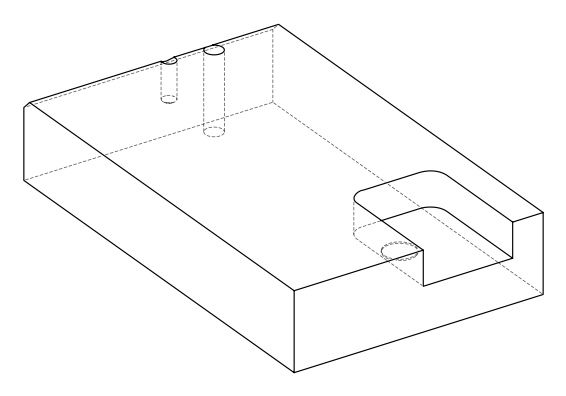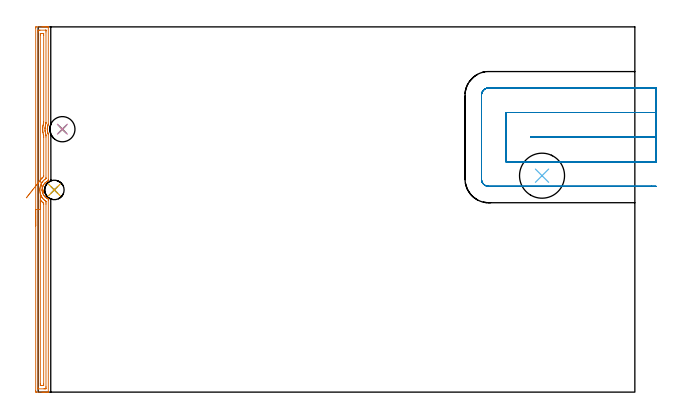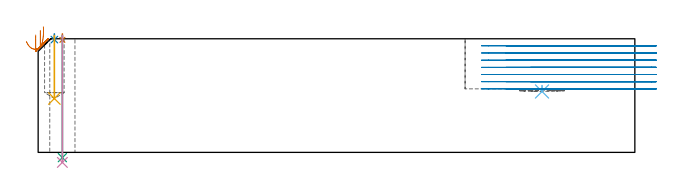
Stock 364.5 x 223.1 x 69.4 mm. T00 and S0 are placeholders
(PLAN: 8 operations, 6 tool changes, 17.4 min)
(1 SPOT_DRILL | STEP1HOLE | NXT0321_9005460120000 | 0.03 min | 2 mm3)
(2 SPOT_DRILL_1 | STEP1POCKET | NXT0321_9005460120000 | 0.03 min | 1 mm3)
(3 DRILL_THROUGH_HOLE_INTO_CENTER | STEP1HOLE | NXT0301_065 | 0.3 min | 4794 mm3)
(4 DRILL_TO_ENLARGE_THROUGH_HOLE | STEP1HOLE | UGT0301_284 | 0.31 min | 8108 mm3)
(5 DRILL_BLIND_HOLE_INTO_CENTER | STEP1POCKET | UGT0301_229 | 0.16 min | 3782 mm3)
(6 INDEXABLE_INSERT_DRILL_BLIND_HOLE_FROM_SOLID | STEP1POCKET_1 | NXT0302_026 | 0.02 min | 18920 mm3)
(7 AREA_MILL | FG_CHAMFER_SURFACE | UGT0205_001 | 5.65 min | 6566 mm3)
(8 MILL_SLOT | SLOT_PARTIAL_RECTANGULAR | UGT0201_094 | Follow Part, ap 5, ae 75% | 10.88 min | 233318 mm3)
(TOOL NXT0321_9005460120000 | NC Spot Drill, 142deg, 12mm, Carbide, Uncoated | D12 PA142 FL30 Z2)
(TOOL NXT0301_065 | Carbide Drill 9.4mm [860.1-0940-075A1-MM 2214] | D9.4 PA140 FL98 Z2)
(TOOL UGT0301_284 | Twist Drill 15.4 mm | D15.4 PA118 FL120 Z2)
(TOOL UGT0301_229 | Twist Drill 11.9 mm | D11.9 PA118 FL100 Z2)
(TOOL NXT0302_026 | Index. Insert Drill 27.5mm [880-D2750L32-03] | D27.5 PA176 FL83 Z2)
(TOOL UGT0205_001 | Chamfer Mill 20 x 3 x 45 deg. | D20 FL50 Z2)
(TOOL UGT0201_094 | End mill 20 mm | D20 FL38 Z4)
(OP 1 SPOT_DRILL)
G17 G21 G94 G90
T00 M6
G54
G17 G0 G90 X14.8 Y160.6 S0 M3
G43 Z79.4 H0
G94 G81 G98 Z68.737 F250. R72.4
G80
M5
M2
(OP 2 SPOT_DRILL_1)
G17 G21 G94 G90
T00 M6
G54
G17 G0 G90 X9.9 Y123.5 S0 M3
G43 Z79.4 H0
G94 G81 G98 Z68.888 F250. R72.4
G80
M5
M2
(OP 3 DRILL_THROUGH_HOLE_INTO_CENTER)
G17 G21 G94 G90
T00 M6
G54
G17 G0 G90 X14.8 Y160.6 S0 M3
G43 Z79.4 H1
G94 G73 G98 Z-3.211 F250. Q9.076 R71.4
G80
M5
M2
(OP 4 DRILL_TO_ENLARGE_THROUGH_HOLE)
G17 G21 G94 G90
T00 M6
G54
G17 G0 G90 X14.8 Y160.6 S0 M3
G43 Z79.4 H0
G94 G73 G98 Z-6.127 F250. Q15.105 R71.4
G80
M5
M2
(OP 5 DRILL_BLIND_HOLE_INTO_CENTER)
G17 G21 G94 G90
T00 M6
G54
G17 G0 G90 X9.9 Y123.5 S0 M3
G43 Z79.4 H0
G94 G81 G98 Z32.9 F250. R71.4
G80
M5
M2
(OP 6 INDEXABLE_INSERT_DRILL_BLIND_HOLE_FROM_SOLID)
G17 G21 G94 G90
T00 M6
G54
G17 G0 G90 X307.8 Y132.2 S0 M3
G43 Z79.4 H1
G94 G81 G98 Z37.2 F250. R40.8
G80
M5
M2
(OP 7 AREA_MILL)
G17 G21 G94 G90
T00 M6
G54
G17 G0 G90 X-1.5 Y101.55 S1061 M3
G43 Z79.4 H0
Z71.7
G94 G1 Y101.588 Z70.828 F250.
Y101.702 Z69.964
Y101.891 Z69.112
Y102.153 Z68.28
Y102.487 Z67.474
Y102.89 Z66.7
Y103.358 Z65.964
Y103.89 Z65.272
Y104.479 Z64.629
Y105.122 Z64.04
Y105.814 Z63.508
Y106.55 Z63.04
Y107.324 Z62.637
Y108.13 Z62.303
Y108.962 Z62.041
Y109.814 Z61.852
Y110.678 Z61.738
Y111.55 Z61.7
X-1.499 Y222.511 Z61.701
X-1.497 Y222.867
X-1.492 Y223.09 Z61.704
X-1.148 Y223.1 Z62.049
X2.35 Z65.544
X2.944 Z66.141
X3.224 Z66.421
X3.818 Z67.015
X4.099 Z67.295
X4.66 Z67.859
X4.973 Z68.172
X5.848 Z69.046
X5.974 Z69.173
X6.089 Y223.098 Z69.281
X6.198 Y223.09 Z69.389
X6.2 Y222.957 Z69.4
Y163.688
X6.196 Y163.567 Z69.389
X6.148 Y163.444 Z69.344
X6.139 Y163.422 Z69.337
X6.085 Y163.284 Z69.283
X5.958 Y162.891 Z69.152
X5.932 Y162.797 Z69.125
X5.844 Y162.494 Z69.043
X5.834 Y162.449 Z69.032
X5.815 Y162.352 Z69.009
X5.748 Y162.049 Z68.944
X5.675 Y161.601 Z68.872
X5.665 Y161.484 Z68.858
X5.63 Y161.154 Z68.825
X5.624 Y161.015 Z68.818
Y161.003
X5.618 Y160.81 Z68.805
X5.613 Y160.77 Z68.806
X5.612 Y160.739 Z68.805
X5.61 Y160.707 Z68.804
X5.614 Y160.491 Z68.805
Y160.447 Z68.807
Y160.445
X5.617 Y160.395 Z68.805
Y160.26 Z68.81
X5.648 Y159.813 Z68.846
X5.692 Y159.486 Z68.89
X5.708 Y159.365 Z68.907
X5.734 Y159.232 Z68.932
X5.795 Y158.919 Z68.993
X5.911 Y158.471 Z69.108
X5.952 Y158.341 Z69.147
X6.047 Y158.025 Z69.245
X6.085 Y157.916 Z69.283
X6.139 Y157.778 Z69.337
X6.164 Y157.714 Z69.361
X6.196 Y157.617 Z69.388
X6.2 Y157.45 Z69.4
Y129.821
X6.194 Y129.026 Z69.392
X6.085 Y128.977 Z69.283
X5.987 Y128.929 Z69.186
X5.848 Y128.861 Z69.043
X5.769 Y128.822 Z68.967
X5.651 Y128.765 Z68.85
X5.411 Y128.632 Z68.611
X5.228 Y128.531 Z68.428
X5.191 Y128.506 Z68.39
X4.732 Y128.171 Z67.932
X4.297 Y127.801 Z67.496
X4.236 Y127.741 Z67.435
X4.13 Y127.638 Z67.33
X3.757 Y127.202 Z66.955
X3.404 Y126.729 Z66.603
X3.161 Y126.294 Z66.358
X2.943 Y125.85 Z66.143
X2.928 Y125.81 Z66.128
X2.776 Y125.406 Z65.974
X2.641 Y124.956 Z65.836
X2.567 Y124.64 Z65.766
X2.555 Y124.571 Z65.753
X2.54 Y124.473 Z65.734
X2.511 Y124.322 Z65.707
X2.485 Y124.063 Z65.683
X2.477 Y123.927 Z65.676
X2.476 Y123.887 Z65.672
X2.474 Y123.824 Z65.666
X2.462 Y123.616 Z65.657
X2.465 Y123.337 Z65.658
Y123.3 Z65.661
X2.466 Y123.169 Z65.663
X2.474 Y123.078 Z65.668
X2.483 Y122.923 Z65.682
X2.486 Y122.887 Z65.686
X2.51 Y122.679 Z65.709
X2.589 Y122.275 Z65.784
X2.597 Y122.245 Z65.791
X2.625 Y122.13 Z65.821
X2.703 Y121.825 Z65.896
X2.852 Y121.381 Z66.047
X3.046 Y120.929 Z66.245
X3.276 Y120.488 Z66.473
X3.291 Y120.463 Z66.488
X3.404 Y120.275 Z66.602
X3.662 Y119.918 Z66.859
X3.918 Y119.594 Z67.117
X4.035 Y119.466 Z67.234
X4.104 Y119.391 Z67.303
X4.174 Y119.321 Z67.374
X4.297 Y119.198 Z67.496
X4.59 Y118.942 Z67.786
X4.889 Y118.7 Z68.088
X4.917 Y118.68 Z68.117
X5.038 Y118.594 Z68.237
X5.191 Y118.495 Z68.39
X5.238 Y118.468 Z68.438
X5.41 Y118.371 Z68.606
X5.632 Y118.245 Z68.829
X5.653 Y118.234 Z68.851
X5.894 Y118.116 Z69.091
X6.09 Y118.02 Z69.279
X6.2 Y117.964 Z69.385
Y117.343 Z69.4
Y0.143
X6.198 Y0.01 Z69.389
X6.089 Y0.002 Z69.281
X5.974 Y0. Z69.173
X5.286 Z68.485
X4.66 Z67.86
X4.099 Z67.295
X3.818 Z67.015
X3.224 Z66.421
X2.944 Z66.141
X2.35 Z65.544
X-1.063 Z62.133
X-1.148 Y0.002 Z62.049
X-1.492 Y0.01 Z61.704
X-1.497 Y0.233 Z61.701
X-1.5 Y0.589 Z61.7
Y0.948
Y111.55
X-0.086 Z63.114
Y219.837
X-0.085 Y220.537 Z63.115
X-0.083 Y220.729 Z63.117
X-0.079 Y221.069 Z63.121
X0.246 Y221.091 Z63.446
X0.601 Y221.096 Z63.801
X1.112 Y221.1 Z64.312
X4.609 Y221.099 Z67.809
X4.738 Y221.096 Z67.938
X4.761 Y221.094 Z67.961
X4.779 Y221.089 Z67.979
X4.78 Y221.062 Z67.98
X4.784 Y220.921 Z67.984
X4.785 Y220.729 Z67.985
X4.786 Y220.028 Z67.986
X4.785 Y164.771 Z67.985
X4.783 Y164.58 Z67.983
X4.779 Y164.23 Z67.979
X4.772 Y164.062 Z67.972
X4.538 Y163.24 Z67.738
X4.434 Y162.797 Z67.634
X4.401 Y162.643 Z67.601
X4.377 Y162.513 Z67.577
X4.283 Y161.906 Z67.483
X4.264 Y161.737 Z67.464
X4.231 Y161.395 Z67.431
X4.209 Y161.015 Z67.409
X4.205 Y160.906 Z67.405
X4.21 Y160.123 Z67.41
X4.215 Y160.005 Z67.415
X4.247 Y159.607 Z67.447
X4.289 Y159.232 Z67.489
X4.302 Y159.129 Z67.502
X4.321 Y159.006 Z67.521
X4.447 Y158.341 Z67.647
X4.567 Y157.864 Z67.767
X4.681 Y157.45 Z67.881
X4.779 Y157.097 Z67.979
X4.784 Y156.752 Z67.984
X4.785 Y156.558 Z67.985
X4.786 Y155.858 Z67.986
X4.785 Y130.903 Z67.985
X4.784 Y130.712 Z67.984
X4.781 Y130.537 Z67.981
X4.779 Y130.455 Z67.979
X4.714 Y130.405 Z67.914
X4.531 Y130.271 Z67.731
X4.099 Y129.954 Z67.299
X4.024 Y129.897 Z67.224
X3.93 Y129.821 Z67.13
X3.55 Y129.489 Z66.75
X3.224 Y129.161 Z66.424
X3.025 Y128.929 Z66.225
X2.719 Y128.553 Z65.919
X2.35 Y128.062 Z65.55
X2.341 Y128.048 Z65.541
X2.335 Y128.038 Z65.535
X2.027 Y127.476 Z65.227
X1.866 Y127.147 Z65.066
X1.739 Y126.879 Z64.939
X1.49 Y126.241 Z64.69
X1.476 Y126.195 Z64.676
X1.295 Y125.548 Z64.495
X1.253 Y125.364 Z64.453
X1.145 Y124.81 Z64.345
X1.103 Y124.473 Z64.303
X1.068 Y123.997 Z64.268
X1.052 Y123.582 Z64.252
X1.058 Y123.117 Z64.258
X1.085 Y122.691 Z64.285
X1.157 Y122.124 Z64.357
X1.22 Y121.799 Z64.42
X1.301 Y121.45 Z64.501
X1.428 Y120.957 Z64.628
X1.443 Y120.908 Z64.643
X1.476 Y120.811 Z64.676
X1.615 Y120.428 Z64.815
X1.693 Y120.238 Z64.893
X1.788 Y120.017 Z64.988
X1.877 Y119.821 Z65.077
X2.094 Y119.386 Z65.294
X2.245 Y119.126 Z65.445
X2.35 Y118.954 Z65.55
X2.645 Y118.538 Z65.845
X2.881 Y118.234 Z66.081
X3.224 Y117.836 Z66.424
X3.465 Y117.592 Z66.665
X3.739 Y117.343 Z66.939
X4.099 Y117.046 Z67.299
X4.432 Y116.798 Z67.632
X4.656 Y116.635 Z67.856
X4.779 Y116.546 Z67.979
X4.781 Y116.452 Z67.981
X4.784 Y116.259 Z67.984
X4.785 Y115.561 Z67.985
X4.786 Y114.86 Z67.986
Y3.262
X4.785 Y2.563 Z67.985
X4.783 Y2.371 Z67.983
X4.779 Y2.031 Z67.979
X4.454 Y2.009 Z67.654
X4.099 Y2.004 Z67.299
X3.588 Y2. Z66.788
X0.091 Y2.001 Z63.291
X-0.038 Y2.004 Z63.162
X-0.061 Y2.006 Z63.139
X-0.079 Y2.011 Z63.121
X-0.08 Y2.038 Z63.12
X-0.084 Y2.179 Z63.116
X-0.085 Y2.371 Z63.115
X-0.086 Y3.072 Z63.114
Y111.55
X1.328 Z64.528
X1.329 Y116.601 Z64.529
X1.334 Y117.343 Z64.534
X1.336 Y117.486 Z64.536
X1.476 Y117.347 Z64.676
X1.479 Y117.343 Z64.679
X1.86 Y116.844 Z65.06
X2.185 Y116.452 Z65.385
X2.35 Y116.265 Z65.55
X2.694 Y115.915 Z65.894
X3.086 Y115.561 Z66.286
X3.224 Y115.44 Z66.424
X3.319 Y115.356 Z66.519
X3.364 Y115.314 Z66.564
X3.371 Y114.669 Z66.571
Y4.896
X3.366 Y4.154 Z66.566
X3.364 Y4.011 Z66.564
X3.224 Y4.009 Z66.424
X2.5 Y4.001 Z65.7
X2.35 Y4. Z65.55
X1.625 Y4.002 Z64.825
X1.476 Y4.007 Z64.676
X1.335 Y4.013 Z64.535
X1.332 Y4.154 Z64.532
X1.33 Y4.302 Z64.53
X1.329 Y5.045 Z64.529
X1.328 Y5.195 Z64.528
Y111.55
Y112.422 Z64.566
Y113.286 Z64.68
Y114.138 Z64.869
Y114.97 Z65.132
Y115.776 Z65.465
Y116.55 Z65.868
Y117.286 Z66.337
Y117.978 Z66.868
Y118.621 Z67.457
Y119.21 Z68.101
Y119.742 Z68.793
Y120.21 Z69.528
Y120.613 Z70.302
Y120.947 Z71.108
Y121.209 Z71.94
Y121.398 Z72.792
Y121.512 Z73.657
Y121.55 Z74.528
G0 X3.188 Y122.518 Z76.712
G1 X3.234 Y122.344 Z75.858
X3.261 Y122.243 Z74.992
X3.268 Y122.215 Z74.12
X3.256 Y122.261 Z73.249
X3.225 Y122.38 Z72.386
X3.174 Y122.571 Z71.536
X3.104 Y122.833 Z70.707
X3.016 Y123.164 Z69.904
X2.911 Y123.561 Z69.135
X2.789 Y124.021 Z68.404
X2.65 Y124.542 Z67.718
X2.497 Y125.118 Z67.081
X2.331 Y125.745 Z66.498
X2.152 Y126.42 Z65.974
X1.962 Y127.135 Z65.513
X1.762 Y127.887 Z65.119
X1.554 Y128.67 Z64.793
X1.34 Y129.476 Z64.54
X1.335 Y129.493 Z64.535
X1.332 Y129.571 Z64.532
X1.33 Y129.671 Z64.53
X1.329 Y129.821 Z64.529
X1.328 Y129.971 Z64.528
X1.329 Y218.204 Z64.529
X1.334 Y218.946 Z64.534
X1.336 Y219.089 Z64.536
X1.476 Y219.091 Z64.676
X2.2 Y219.099 Z65.4
X2.35 Y219.1 Z65.55
X3.076 Y219.098 Z66.276
X3.224 Y219.093 Z66.424
X3.365 Y219.086 Z66.565
X3.368 Y218.946 Z66.568
X3.37 Y218.798 Z66.57
X3.371 Y218.055 Z66.571
X3.372 Y217.905 Z66.572
X3.371 Y165.322 Z66.571
X3.364 Y164.58 Z66.564
X3.36 Y164.509 Z66.56
X3.347 Y164.455 Z66.547
X3.224 Y164.001 Z66.424
X3.163 Y163.751 Z66.363
X3.149 Y163.688 Z66.349
X3.009 Y163.017 Z66.209
X2.974 Y162.797 Z66.174
X2.889 Y162.247 Z66.089
X2.854 Y161.906 Z66.054
X2.815 Y161.432 Z66.015
X2.794 Y161.015 Z65.994
X2.793 Y160.563 Z65.993
X2.795 Y160.123 Z65.995
X2.823 Y159.642 Z66.023
X2.858 Y159.232 Z66.058
X2.933 Y158.638 Z66.133
X2.985 Y158.341 Z66.185
X3.146 Y157.53 Z66.346
X3.165 Y157.45 Z66.365
X3.224 Y157.212 Z66.424
X3.361 Y156.703 Z66.561
X3.366 Y156.558 Z66.566
X3.369 Y156.411 Z66.569
X3.371 Y155.667 Z66.571
X3.372 Y155.517 Z66.572
X3.371 Y132.345 Z66.571
X3.369 Y131.974 Z66.569
X3.367 Y131.789 Z66.567
X3.364 Y131.701 Z66.564
X3.276 Y131.603 Z66.476
X3.249 Y131.578 Z66.449
X3.224 Y131.556 Z66.424
X2.78 Y131.165 Z65.98
X2.35 Y130.743 Z65.55
X2.335 Y130.727 Z65.535
X2.321 Y130.712 Z65.521
X1.937 Y130.242 Z65.137
X1.604 Y129.821 Z64.804
X1.372 Y129.517 Z64.572
X1.34 Y129.476 Z64.54
X0.868 Y128.879 Z64.113
X0.376 Y128.255 Z63.754
X-0.135 Y127.609 Z63.466
X-0.659 Y126.945 Z63.251
X-1.192 Y126.269 Z63.11
X-1.731 Y125.587 Z63.045
X-2.272 Y124.902 Z63.056
X-2.809 Y124.221 Z63.143
X-3.341 Y123.548 Z63.305
X-3.861 Y122.889 Z63.541
X-4.367 Y122.248 Z63.85
X-4.854 Y121.631 Z64.228
X-5.318 Y121.043 Z64.674
X-5.757 Y120.487 Z65.183
X-6.167 Y119.968 Z65.752
X-6.544 Y119.49 Z66.377
X-6.887 Y119.056 Z67.052
X-7.191 Y118.67 Z67.773
G0 Z79.4
M5
M2
(OP 8 MILL_SLOT)
G17 G21 G94 G90
T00 M6
G54
G17 G0 G90 X377.5 Y155.8 S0 M3
G43 Z79.493 H0
Z65.108
G94 G1 X374.5 F250.
X300.8 F500.
Y155.7
X374.5
X377.5 F250.
Y170.8
X374.5
X285.8 F500.
Y140.7
X374.5
X377.5 F250.
Y185.8
X374.5
X275.2 F500.
G3 X270.8 Y181.4 R4.4
G1 Y130.1
G3 X275.2 Y125.7 R4.4
G1 X374.5
X377.5 F250.
G0 Y155.8 Z60.723
G1 X374.5
X300.8 F500.
Y155.7
X374.5
X377.5 F250.
Y170.8
X374.5
X285.8 F500.
Y140.7
X374.5
X377.5 F250.
Y185.8
X374.5
X275.2 F500.
G3 X270.8 Y181.4 R4.4
G1 Y130.1
G3 X275.2 Y125.7 R4.4
G1 X374.5
X377.5 F250.
G0 Y155.8 Z56.339
G1 X374.5
X300.8 F500.
Y155.7
X374.5
X377.5 F250.
Y170.8
X374.5
X285.8 F500.
Y140.7
X374.5
X377.5 F250.
Y185.8
X374.5
X275.2 F500.
G3 X270.8 Y181.4 R4.4
G1 Y130.1
G3 X275.2 Y125.7 R4.4
G1 X374.5
X377.5 F250.
G0 Y155.8 Z51.954
G1 X374.5
X300.8 F500.
Y155.7
X374.5
X377.5 F250.
Y170.8
X374.5
X285.8 F500.
Y140.7
X374.5
X377.5 F250.
Y185.8
X374.5
X275.2 F500.
G3 X270.8 Y181.4 R4.4
G1 Y130.1
G3 X275.2 Y125.7 R4.4
G1 X374.5
X377.5 F250.
G0 Y155.8 Z47.569
G1 X374.5
X300.8 F500.
Y155.7
X374.5
X377.5 F250.
Y170.8
X374.5
X285.8 F500.
Y140.7
X374.5
X377.5 F250.
Y185.8
X374.5
X275.2 F500.
G3 X270.8 Y181.4 R4.4
G1 Y130.1
G3 X275.2 Y125.7 R4.4
G1 X374.5
X377.5 F250.
G0 Y155.8 Z43.185
G1 X374.5
X300.8 F500.
Y155.7
X374.5
X377.5 F250.
Y170.8
X374.5
X285.8 F500.
Y140.7
X374.5
X377.5 F250.
Y185.8
X374.5
X275.2 F500.
G3 X270.8 Y181.4 R4.4
G1 Y130.1
G3 X275.2 Y125.7 R4.4
G1 X374.5
X377.5 F250.
G0 Y155.8 Z38.8
G1 X374.5
X300.8 F500.
Y155.7
X374.5
X377.5 F250.
Y170.8
X374.5
X285.8 F500.
Y140.7
X374.5
X377.5 F250.
Y185.8
X374.5
X275.2 F500.
G3 X270.8 Y181.4 R4.4
G1 Y130.1
G3 X275.2 Y125.7 R4.4
G1 X374.5
X377.5 F250.
G0 Z79.493
M5
M2
